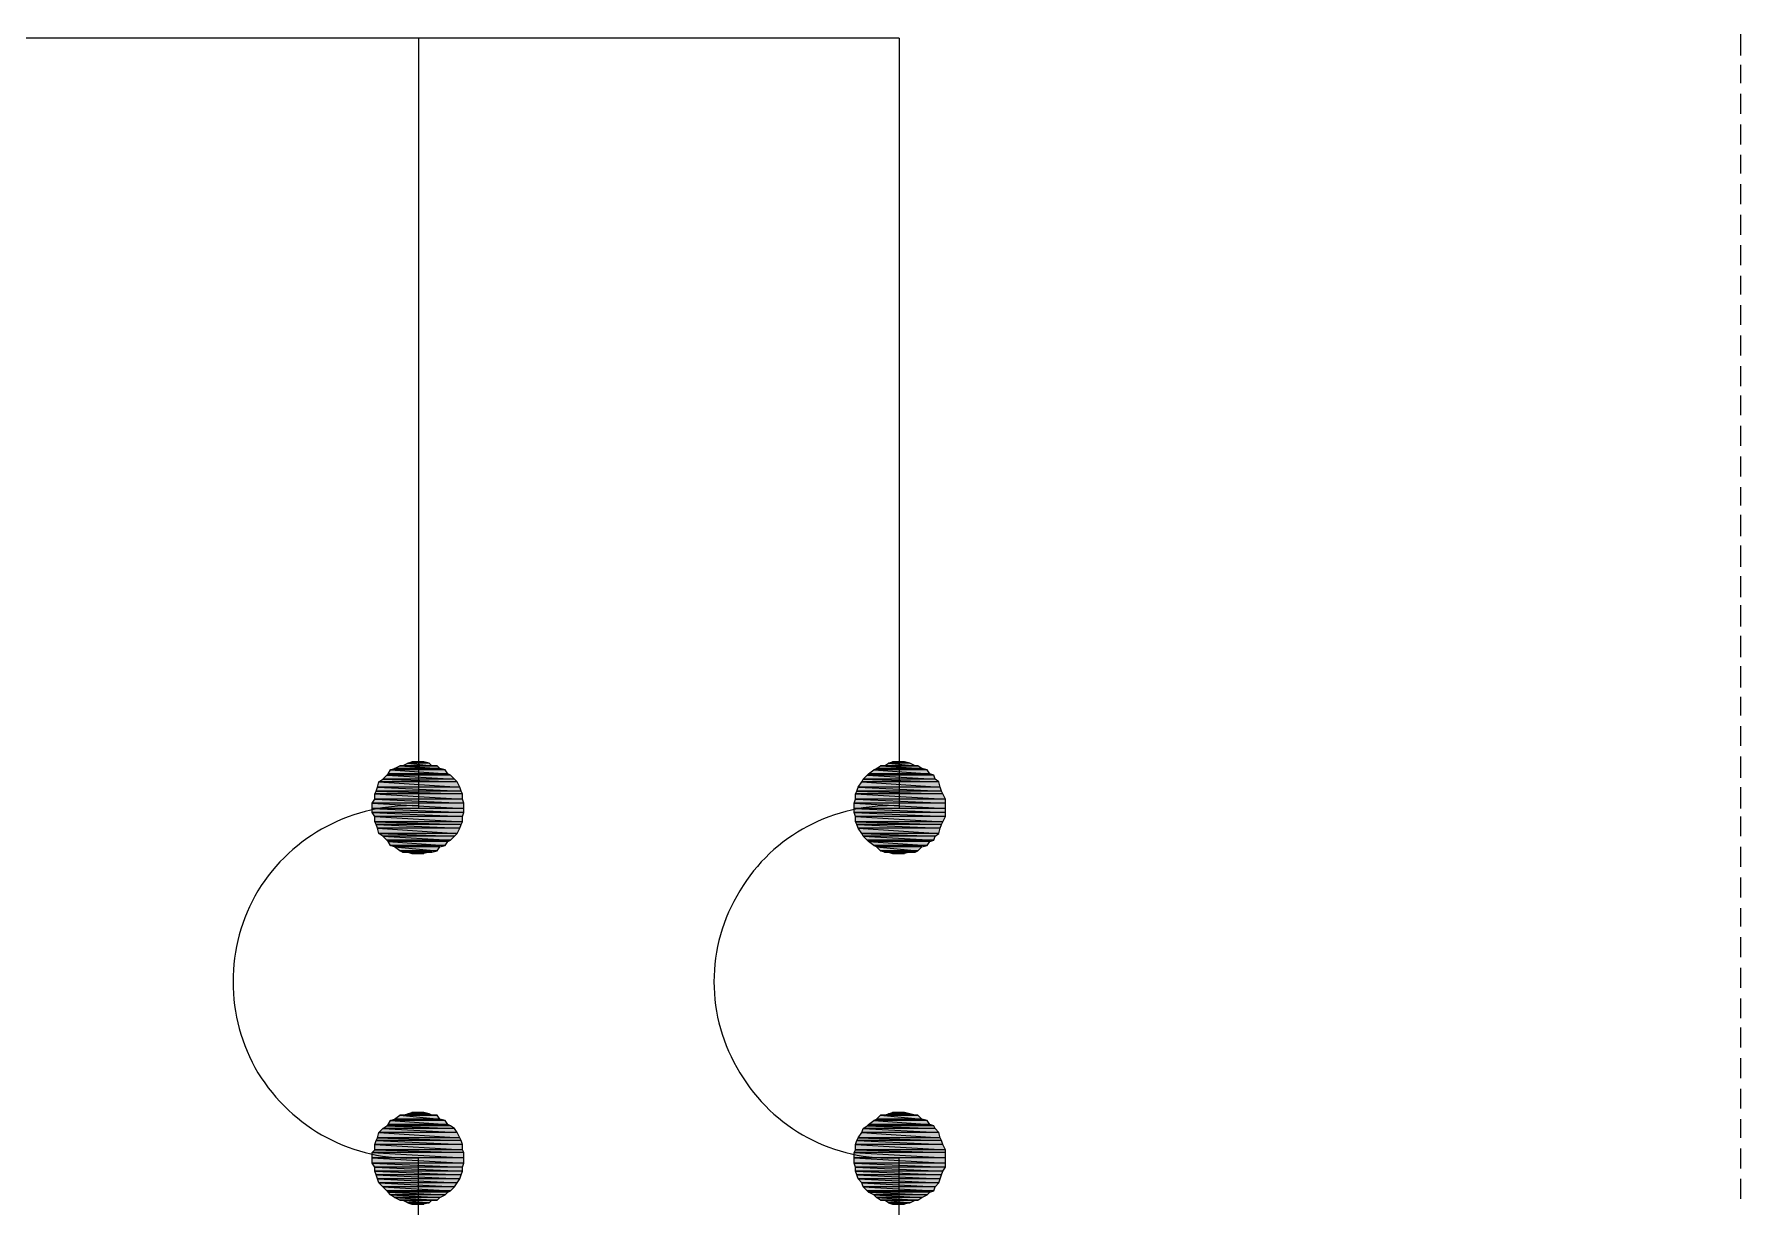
# Model space of a CAD drawing. Header units: millimetres. Extents: x 53 to 176, y -29 to 32.
# Drawn here: x 130.899 to 134.49, y 12.38 to 14.847 of the extents above; entities that cross this region are included whole.
import ezdxf

# ---------------------------------------------------------------- set-up
doc = ezdxf.new("R2010")
doc.units = ezdxf.units.MM
doc.layers.add('13 - Diagrama unifilar', color=7, linetype='Continuous', lineweight=30)

msp = doc.modelspace()

# ---------------------------------------------------------------- hatches: boundary and pattern name
at = {"layer": '13 - Diagrama unifilar', "true_color": 0x000007}
h = msp.add_hatch(color=7, dxfattribs=at)
h.paths.add_polyline_path([(131.7744, 13.2882), (131.6404, 13.2882), (131.7828, 13.2798)])
h.paths.add_polyline_path([(131.6404, 13.2882), (131.7828, 13.2798), (131.632, 13.2798)])
h = msp.add_hatch(color=7, dxfattribs=at)
h.paths.add_polyline_path([(131.7689, 13.291), (131.6432, 13.291), (131.7744, 13.2882)])
h.paths.add_polyline_path([(131.6432, 13.291), (131.7744, 13.2882), (131.6404, 13.2882)])
h = msp.add_hatch(color=7, dxfattribs=at)
h.paths.add_polyline_path([(131.7633, 13.2994), (131.6487, 13.2994), (131.7689, 13.291)])
h.paths.add_polyline_path([(131.6487, 13.2994), (131.7689, 13.291), (131.6432, 13.291)])
h = msp.add_hatch(color=7, dxfattribs=at)
h.paths.add_polyline_path([(131.7521, 13.3022), (131.6571, 13.3022), (131.7633, 13.2994)])
h.paths.add_polyline_path([(131.6571, 13.3022), (131.7633, 13.2994), (131.6487, 13.2994)])
h = msp.add_hatch(color=7, dxfattribs=at)
h.paths.add_polyline_path([(131.7465, 13.3078), (131.6683, 13.3078), (131.7521, 13.3022)])
h.paths.add_polyline_path([(131.6683, 13.3078), (131.7521, 13.3022), (131.6571, 13.3022)])
h = msp.add_hatch(color=7, dxfattribs=at)
h.paths.add_polyline_path([(131.7298, 13.3133), (131.6851, 13.3133), (131.7353, 13.3078)])
h.paths.add_polyline_path([(131.6851, 13.3133), (131.7353, 13.3078), (131.6739, 13.3078)])
h = msp.add_hatch(color=7, dxfattribs=at)
h.paths.add_polyline_path([(131.7186, 13.3161), (131.6934, 13.3161), (131.7298, 13.3133)])
h.paths.add_polyline_path([(131.6934, 13.3161), (131.7298, 13.3133), (131.6851, 13.3133)])
h = msp.add_hatch(color=7, dxfattribs=at)
h.paths.add_polyline_path([(132.7913, 13.2882), (132.6516, 13.2882), (132.7941, 13.2798)])
h.paths.add_polyline_path([(132.6516, 13.2882), (132.7941, 13.2798), (132.6432, 13.2798)])
h = msp.add_hatch(color=7, dxfattribs=at)
h.paths.add_polyline_path([(132.7829, 13.291), (132.6544, 13.291), (132.7913, 13.2882)])
h.paths.add_polyline_path([(132.6544, 13.291), (132.7913, 13.2882), (132.6516, 13.2882)])
h = msp.add_hatch(color=7, dxfattribs=at)
h.paths.add_polyline_path([(132.7773, 13.2994), (132.6656, 13.2994), (132.7829, 13.291)])
h.paths.add_polyline_path([(132.6656, 13.2994), (132.7829, 13.291), (132.6544, 13.291)])
h = msp.add_hatch(color=7, dxfattribs=at)
h.paths.add_polyline_path([(132.7661, 13.3022), (132.6712, 13.3022), (132.7773, 13.2994)])
h.paths.add_polyline_path([(132.6712, 13.3022), (132.7773, 13.2994), (132.6656, 13.2994)])
h = msp.add_hatch(color=7, dxfattribs=at)
h.paths.add_polyline_path([(132.7578, 13.3078), (132.6795, 13.3078), (132.7661, 13.3022)])
h.paths.add_polyline_path([(132.6795, 13.3078), (132.7661, 13.3022), (132.6712, 13.3022)])
h = msp.add_hatch(color=7, dxfattribs=at)
h.paths.add_polyline_path([(132.741, 13.3133), (132.6963, 13.3133), (132.7522, 13.3078)])
h.paths.add_polyline_path([(132.6963, 13.3133), (132.7522, 13.3078), (132.6879, 13.3078)])
h = msp.add_hatch(color=7, dxfattribs=at)
h.paths.add_polyline_path([(132.7298, 13.3161), (132.7047, 13.3161), (132.741, 13.3133)])
h.paths.add_polyline_path([(132.7047, 13.3161), (132.741, 13.3133), (132.6963, 13.3133)])
h = msp.add_hatch(color=7, dxfattribs=at)
h.paths.add_polyline_path([(131.7968, 13.2547), (131.618, 13.2547), (131.7996, 13.2491)])
h.paths.add_polyline_path([(131.618, 13.2547), (131.7996, 13.2491), (131.6152, 13.2491)])
h = msp.add_hatch(color=7, dxfattribs=at)
h.paths.add_polyline_path([(131.794, 13.2631), (131.6208, 13.2631), (131.7968, 13.2547)])
h.paths.add_polyline_path([(131.6208, 13.2631), (131.7968, 13.2547), (131.618, 13.2547)])
h = msp.add_hatch(color=7, dxfattribs=at)
h.paths.add_polyline_path([(131.7884, 13.2742), (131.6236, 13.2742), (131.794, 13.2631)])
h.paths.add_polyline_path([(131.6236, 13.2742), (131.794, 13.2631), (131.6208, 13.2631)])
h = msp.add_hatch(color=7, dxfattribs=at)
h.paths.add_polyline_path([(131.7828, 13.2798), (131.632, 13.2798), (131.7884, 13.2742)])
h.paths.add_polyline_path([(131.632, 13.2798), (131.7884, 13.2742), (131.6236, 13.2742)])
h = msp.add_hatch(color=7, dxfattribs=at)
h.paths.add_polyline_path([(132.8081, 13.2547), (132.6293, 13.2547), (132.8108, 13.2491)])
h.paths.add_polyline_path([(132.6293, 13.2547), (132.8108, 13.2491), (132.6265, 13.2491)])
h = msp.add_hatch(color=7, dxfattribs=at)
h.paths.add_polyline_path([(132.8053, 13.2631), (132.6321, 13.2631), (132.8081, 13.2547)])
h.paths.add_polyline_path([(132.6321, 13.2631), (132.8081, 13.2547), (132.6293, 13.2547)])
h = msp.add_hatch(color=7, dxfattribs=at)
h.paths.add_polyline_path([(132.8025, 13.2742), (132.6404, 13.2742), (132.8053, 13.2631)])
h.paths.add_polyline_path([(132.6404, 13.2742), (132.8053, 13.2631), (132.6321, 13.2631)])
h = msp.add_hatch(color=7, dxfattribs=at)
h.paths.add_polyline_path([(132.7941, 13.2798), (132.6432, 13.2798), (132.8025, 13.2742)])
h.paths.add_polyline_path([(132.6432, 13.2798), (132.8025, 13.2742), (132.6404, 13.2742)])
h = msp.add_hatch(color=7, dxfattribs=at)
h.paths.add_polyline_path([(131.7996, 13.2379), (131.6152, 13.2379), (131.8024, 13.2295)])
h.paths.add_polyline_path([(131.6152, 13.2379), (131.8024, 13.2295), (131.6096, 13.2295)])
h = msp.add_hatch(color=7, dxfattribs=at)
h.paths.add_polyline_path([(131.8024, 13.2295), (131.6096, 13.2295), (131.8024, 13.2184)])
h.paths.add_polyline_path([(131.6096, 13.2295), (131.8024, 13.2184), (131.6096, 13.2184)])
h = msp.add_hatch(color=7, dxfattribs=at)
h.paths.add_polyline_path([(131.8024, 13.2184), (131.6096, 13.2184), (131.8024, 13.21)])
h.paths.add_polyline_path([(131.6096, 13.2184), (131.8024, 13.21), (131.6096, 13.21)])
h = msp.add_hatch(color=7, dxfattribs=at)
h.paths.add_polyline_path([(131.7996, 13.2491), (131.6152, 13.2491), (131.7996, 13.2379)])
h.paths.add_polyline_path([(131.6152, 13.2491), (131.7996, 13.2379), (131.6152, 13.2379)])
h = msp.add_hatch(color=7, dxfattribs=at)
h.paths.add_polyline_path([(132.8164, 13.2379), (132.6265, 13.2379), (132.8164, 13.2295)])
h.paths.add_polyline_path([(132.6265, 13.2379), (132.8164, 13.2295), (132.6237, 13.2295)])
h = msp.add_hatch(color=7, dxfattribs=at)
h.paths.add_polyline_path([(132.8164, 13.2295), (132.6237, 13.2295), (132.8164, 13.2184)])
h.paths.add_polyline_path([(132.6237, 13.2295), (132.8164, 13.2184), (132.6237, 13.2184)])
h = msp.add_hatch(color=7, dxfattribs=at)
h.paths.add_polyline_path([(132.8164, 13.2184), (132.6237, 13.2184), (132.8164, 13.21)])
h.paths.add_polyline_path([(132.6237, 13.2184), (132.8164, 13.21), (132.6237, 13.21)])
h = msp.add_hatch(color=7, dxfattribs=at)
h.paths.add_polyline_path([(132.8108, 13.2491), (132.6265, 13.2491), (132.8164, 13.2379)])
h.paths.add_polyline_path([(132.6265, 13.2491), (132.8164, 13.2379), (132.6265, 13.2379)])
h = msp.add_hatch(color=7, dxfattribs=at)
h.paths.add_polyline_path([(131.8024, 13.21), (131.6096, 13.21), (131.7996, 13.2016)])
h.paths.add_polyline_path([(131.6096, 13.21), (131.7996, 13.2016), (131.6152, 13.2016)])
h = msp.add_hatch(color=7, dxfattribs=at)
h.paths.add_polyline_path([(131.7996, 13.2016), (131.6152, 13.2016), (131.7996, 13.1904)])
h.paths.add_polyline_path([(131.6152, 13.2016), (131.7996, 13.1904), (131.6152, 13.1904)])
h = msp.add_hatch(color=7, dxfattribs=at)
h.paths.add_polyline_path([(131.7996, 13.1904), (131.6152, 13.1904), (131.7968, 13.1848)])
h.paths.add_polyline_path([(131.6152, 13.1904), (131.7968, 13.1848), (131.618, 13.1848)])
h = msp.add_hatch(color=7, dxfattribs=at)
h.paths.add_polyline_path([(131.7968, 13.1848), (131.618, 13.1848), (131.794, 13.1765)])
h.paths.add_polyline_path([(131.618, 13.1848), (131.794, 13.1765), (131.6208, 13.1765)])
h = msp.add_hatch(color=7, dxfattribs=at)
h.paths.add_polyline_path([(132.8164, 13.21), (132.6237, 13.21), (132.8164, 13.2016)])
h.paths.add_polyline_path([(132.6237, 13.21), (132.8164, 13.2016), (132.6265, 13.2016)])
h = msp.add_hatch(color=7, dxfattribs=at)
h.paths.add_polyline_path([(132.8164, 13.2016), (132.6265, 13.2016), (132.8108, 13.1904)])
h.paths.add_polyline_path([(132.6265, 13.2016), (132.8108, 13.1904), (132.6265, 13.1904)])
h = msp.add_hatch(color=7, dxfattribs=at)
h.paths.add_polyline_path([(132.8108, 13.1904), (132.6265, 13.1904), (132.8081, 13.1848)])
h.paths.add_polyline_path([(132.6265, 13.1904), (132.8081, 13.1848), (132.6293, 13.1848)])
h = msp.add_hatch(color=7, dxfattribs=at)
h.paths.add_polyline_path([(132.8081, 13.1848), (132.6293, 13.1848), (132.8053, 13.1765)])
h.paths.add_polyline_path([(132.6293, 13.1848), (132.8053, 13.1765), (132.6321, 13.1765)])
h = msp.add_hatch(color=7, dxfattribs=at)
h.paths.add_polyline_path([(131.794, 13.1765), (131.6208, 13.1765), (131.7884, 13.1653)])
h.paths.add_polyline_path([(131.6208, 13.1765), (131.7884, 13.1653), (131.6236, 13.1653)])
h = msp.add_hatch(color=7, dxfattribs=at)
h.paths.add_polyline_path([(131.7884, 13.1653), (131.6236, 13.1653), (131.7828, 13.1597)])
h.paths.add_polyline_path([(131.6236, 13.1653), (131.7828, 13.1597), (131.632, 13.1597)])
h = msp.add_hatch(color=7, dxfattribs=at)
h.paths.add_polyline_path([(131.7828, 13.1597), (131.632, 13.1597), (131.7744, 13.1513)])
h.paths.add_polyline_path([(131.632, 13.1597), (131.7744, 13.1513), (131.6404, 13.1513)])
h = msp.add_hatch(color=7, dxfattribs=at)
h.paths.add_polyline_path([(131.7744, 13.1513), (131.6404, 13.1513), (131.7689, 13.1485)])
h.paths.add_polyline_path([(131.6404, 13.1513), (131.7689, 13.1485), (131.6432, 13.1485)])
h = msp.add_hatch(color=7, dxfattribs=at)
h.paths.add_polyline_path([(131.7689, 13.1485), (131.6432, 13.1485), (131.7633, 13.1401)])
h.paths.add_polyline_path([(131.6432, 13.1485), (131.7633, 13.1401), (131.6487, 13.1401)])
h = msp.add_hatch(color=7, dxfattribs=at)
h.paths.add_polyline_path([(132.8053, 13.1765), (132.6321, 13.1765), (132.8025, 13.1653)])
h.paths.add_polyline_path([(132.6321, 13.1765), (132.8025, 13.1653), (132.6404, 13.1653)])
h = msp.add_hatch(color=7, dxfattribs=at)
h.paths.add_polyline_path([(132.8025, 13.1653), (132.6404, 13.1653), (132.7941, 13.1597)])
h.paths.add_polyline_path([(132.6404, 13.1653), (132.7941, 13.1597), (132.6432, 13.1597)])
h = msp.add_hatch(color=7, dxfattribs=at)
h.paths.add_polyline_path([(132.7941, 13.1597), (132.6432, 13.1597), (132.7913, 13.1513)])
h.paths.add_polyline_path([(132.6432, 13.1597), (132.7913, 13.1513), (132.6516, 13.1513)])
h = msp.add_hatch(color=7, dxfattribs=at)
h.paths.add_polyline_path([(132.7913, 13.1513), (132.6516, 13.1513), (132.7829, 13.1485)])
h.paths.add_polyline_path([(132.6516, 13.1513), (132.7829, 13.1485), (132.6544, 13.1485)])
h = msp.add_hatch(color=7, dxfattribs=at)
h.paths.add_polyline_path([(132.7829, 13.1485), (132.6544, 13.1485), (132.7773, 13.1401)])
h.paths.add_polyline_path([(132.6544, 13.1485), (132.7773, 13.1401), (132.6656, 13.1401)])
h = msp.add_hatch(color=7, dxfattribs=at)
h.paths.add_polyline_path([(131.7633, 13.1401), (131.6487, 13.1401), (131.7521, 13.1373)])
h.paths.add_polyline_path([(131.6487, 13.1401), (131.7521, 13.1373), (131.6571, 13.1373)])
h = msp.add_hatch(color=7, dxfattribs=at)
h.paths.add_polyline_path([(131.7521, 13.1373), (131.6571, 13.1373), (131.7465, 13.129)])
h.paths.add_polyline_path([(131.6571, 13.1373), (131.7465, 13.129), (131.6683, 13.129)])
h = msp.add_hatch(color=7, dxfattribs=at)
h.paths.add_polyline_path([(131.7465, 13.129), (131.6683, 13.129), (131.7353, 13.1262)])
h.paths.add_polyline_path([(131.6683, 13.129), (131.7353, 13.1262), (131.6739, 13.1262)])
h = msp.add_hatch(color=7, dxfattribs=at)
h.paths.add_polyline_path([(131.6851, 13.1262), (131.6934, 13.1234), (131.7186, 13.1234)])
h.paths.add_polyline_path([(131.6934, 13.1234), (131.7186, 13.1234), (131.7102, 13.1234)])
for points in [[(131.6851, 13.1262), (131.7298, 13.1262), (131.7186, 13.1234)], [(132.6963, 13.1262), (132.741, 13.1262), (132.7298, 13.1234)], [(131.6851, 12.3887), (131.7298, 12.3887), (131.7186, 12.3859)], [(132.6963, 12.3887), (132.741, 12.3887), (132.7298, 12.3859)]]:
    msp.add_hatch(color=7, dxfattribs=at).paths.add_polyline_path(points)
h = msp.add_hatch(color=7, dxfattribs=at)
h.paths.add_polyline_path([(132.7773, 13.1401), (132.6656, 13.1401), (132.7661, 13.1373)])
h.paths.add_polyline_path([(132.6656, 13.1401), (132.7661, 13.1373), (132.6712, 13.1373)])
h = msp.add_hatch(color=7, dxfattribs=at)
h.paths.add_polyline_path([(132.7661, 13.1373), (132.6712, 13.1373), (132.7578, 13.129)])
h.paths.add_polyline_path([(132.6712, 13.1373), (132.7578, 13.129), (132.6795, 13.129)])
h = msp.add_hatch(color=7, dxfattribs=at)
h.paths.add_polyline_path([(132.7578, 13.129), (132.6795, 13.129), (132.7522, 13.1262)])
h.paths.add_polyline_path([(132.6795, 13.129), (132.7522, 13.1262), (132.6879, 13.1262)])
h = msp.add_hatch(color=7, dxfattribs=at)
h.paths.add_polyline_path([(132.6963, 13.1262), (132.7047, 13.1234), (132.7298, 13.1234)])
h.paths.add_polyline_path([(132.7047, 13.1234), (132.7298, 13.1234), (132.7215, 13.1234)])
h = msp.add_hatch(color=7, dxfattribs=at)
h.paths.add_polyline_path([(131.7465, 12.5731), (131.6683, 12.5731), (131.7521, 12.5647)])
h.paths.add_polyline_path([(131.6683, 12.5731), (131.7521, 12.5647), (131.6571, 12.5647)])
h = msp.add_hatch(color=7, dxfattribs=at)
h.paths.add_polyline_path([(131.7298, 12.5759), (131.6851, 12.5759), (131.7353, 12.5731)])
h.paths.add_polyline_path([(131.6851, 12.5759), (131.7353, 12.5731), (131.6739, 12.5731)])
h = msp.add_hatch(color=7, dxfattribs=at)
h.paths.add_polyline_path([(131.7186, 12.5786), (131.6934, 12.5786), (131.7298, 12.5759)])
h.paths.add_polyline_path([(131.6934, 12.5786), (131.7298, 12.5759), (131.6851, 12.5759)])
h = msp.add_hatch(color=7, dxfattribs=at)
h.paths.add_polyline_path([(132.7578, 12.5731), (132.6795, 12.5731), (132.7661, 12.5647)])
h.paths.add_polyline_path([(132.6795, 12.5731), (132.7661, 12.5647), (132.6712, 12.5647)])
h = msp.add_hatch(color=7, dxfattribs=at)
h.paths.add_polyline_path([(132.741, 12.5759), (132.6963, 12.5759), (132.7522, 12.5731)])
h.paths.add_polyline_path([(132.6963, 12.5759), (132.7522, 12.5731), (132.6879, 12.5731)])
h = msp.add_hatch(color=7, dxfattribs=at)
h.paths.add_polyline_path([(132.7298, 12.5786), (132.7047, 12.5786), (132.741, 12.5759)])
h.paths.add_polyline_path([(132.7047, 12.5786), (132.741, 12.5759), (132.6963, 12.5759)])
h = msp.add_hatch(color=7, dxfattribs=at)
h.paths.add_polyline_path([(131.7884, 12.5367), (131.6236, 12.5367), (131.794, 12.5256)])
h.paths.add_polyline_path([(131.6236, 12.5367), (131.794, 12.5256), (131.6208, 12.5256)])
h = msp.add_hatch(color=7, dxfattribs=at)
h.paths.add_polyline_path([(131.7828, 12.5451), (131.632, 12.5451), (131.7884, 12.5367)])
h.paths.add_polyline_path([(131.632, 12.5451), (131.7884, 12.5367), (131.6236, 12.5367)])
h = msp.add_hatch(color=7, dxfattribs=at)
h.paths.add_polyline_path([(131.7744, 12.5507), (131.6404, 12.5507), (131.7828, 12.5451)])
h.paths.add_polyline_path([(131.6404, 12.5507), (131.7828, 12.5451), (131.632, 12.5451)])
h = msp.add_hatch(color=7, dxfattribs=at)
h.paths.add_polyline_path([(131.7689, 12.5535), (131.6432, 12.5535), (131.7744, 12.5507)])
h.paths.add_polyline_path([(131.6432, 12.5535), (131.7744, 12.5507), (131.6404, 12.5507)])
h = msp.add_hatch(color=7, dxfattribs=at)
h.paths.add_polyline_path([(131.7633, 12.5619), (131.6487, 12.5619), (131.7689, 12.5535)])
h.paths.add_polyline_path([(131.6487, 12.5619), (131.7689, 12.5535), (131.6432, 12.5535)])
h = msp.add_hatch(color=7, dxfattribs=at)
h.paths.add_polyline_path([(131.7521, 12.5647), (131.6571, 12.5647), (131.7633, 12.5619)])
h.paths.add_polyline_path([(131.6571, 12.5647), (131.7633, 12.5619), (131.6487, 12.5619)])
h = msp.add_hatch(color=7, dxfattribs=at)
h.paths.add_polyline_path([(132.8025, 12.5367), (132.6404, 12.5367), (132.8053, 12.5256)])
h.paths.add_polyline_path([(132.6404, 12.5367), (132.8053, 12.5256), (132.6321, 12.5256)])
h = msp.add_hatch(color=7, dxfattribs=at)
h.paths.add_polyline_path([(132.7941, 12.5451), (132.6432, 12.5451), (132.8025, 12.5367)])
h.paths.add_polyline_path([(132.6432, 12.5451), (132.8025, 12.5367), (132.6404, 12.5367)])
h = msp.add_hatch(color=7, dxfattribs=at)
h.paths.add_polyline_path([(132.7913, 12.5507), (132.6516, 12.5507), (132.7941, 12.5451)])
h.paths.add_polyline_path([(132.6516, 12.5507), (132.7941, 12.5451), (132.6432, 12.5451)])
h = msp.add_hatch(color=7, dxfattribs=at)
h.paths.add_polyline_path([(132.7829, 12.5535), (132.6544, 12.5535), (132.7913, 12.5507)])
h.paths.add_polyline_path([(132.6544, 12.5535), (132.7913, 12.5507), (132.6516, 12.5507)])
h = msp.add_hatch(color=7, dxfattribs=at)
h.paths.add_polyline_path([(132.7773, 12.5619), (132.6656, 12.5619), (132.7829, 12.5535)])
h.paths.add_polyline_path([(132.6656, 12.5619), (132.7829, 12.5535), (132.6544, 12.5535)])
h = msp.add_hatch(color=7, dxfattribs=at)
h.paths.add_polyline_path([(132.7661, 12.5647), (132.6712, 12.5647), (132.7773, 12.5619)])
h.paths.add_polyline_path([(132.6712, 12.5647), (132.7773, 12.5619), (132.6656, 12.5619)])
h = msp.add_hatch(color=7, dxfattribs=at)
h.paths.add_polyline_path([(131.7996, 12.5004), (131.6152, 12.5004), (131.8024, 12.4948)])
h.paths.add_polyline_path([(131.6152, 12.5004), (131.8024, 12.4948), (131.6096, 12.4948)])
h = msp.add_hatch(color=7, dxfattribs=at)
h.paths.add_polyline_path([(131.7968, 12.52), (131.618, 12.52), (131.7996, 12.5116)])
h.paths.add_polyline_path([(131.618, 12.52), (131.7996, 12.5116), (131.6152, 12.5116)])
h = msp.add_hatch(color=7, dxfattribs=at)
h.paths.add_polyline_path([(131.7996, 12.5116), (131.6152, 12.5116), (131.7996, 12.5004)])
h.paths.add_polyline_path([(131.6152, 12.5116), (131.7996, 12.5004), (131.6152, 12.5004)])
h = msp.add_hatch(color=7, dxfattribs=at)
h.paths.add_polyline_path([(131.794, 12.5256), (131.6208, 12.5256), (131.7968, 12.52)])
h.paths.add_polyline_path([(131.6208, 12.5256), (131.7968, 12.52), (131.618, 12.52)])
h = msp.add_hatch(color=7, dxfattribs=at)
h.paths.add_polyline_path([(132.8164, 12.5004), (132.6265, 12.5004), (132.8164, 12.4948)])
h.paths.add_polyline_path([(132.6265, 12.5004), (132.8164, 12.4948), (132.6237, 12.4948)])
h = msp.add_hatch(color=7, dxfattribs=at)
h.paths.add_polyline_path([(132.8081, 12.52), (132.6293, 12.52), (132.8108, 12.5116)])
h.paths.add_polyline_path([(132.6293, 12.52), (132.8108, 12.5116), (132.6265, 12.5116)])
h = msp.add_hatch(color=7, dxfattribs=at)
h.paths.add_polyline_path([(132.8108, 12.5116), (132.6265, 12.5116), (132.8164, 12.5004)])
h.paths.add_polyline_path([(132.6265, 12.5116), (132.8164, 12.5004), (132.6265, 12.5004)])
h = msp.add_hatch(color=7, dxfattribs=at)
h.paths.add_polyline_path([(132.8053, 12.5256), (132.6321, 12.5256), (132.8081, 12.52)])
h.paths.add_polyline_path([(132.6321, 12.5256), (132.8081, 12.52), (132.6293, 12.52)])
h = msp.add_hatch(color=7, dxfattribs=at)
h.paths.add_polyline_path([(131.8024, 12.4948), (131.6096, 12.4948), (131.8024, 12.4837)])
h.paths.add_polyline_path([(131.6096, 12.4948), (131.8024, 12.4837), (131.6096, 12.4837)])
h = msp.add_hatch(color=7, dxfattribs=at)
h.paths.add_polyline_path([(131.8024, 12.4837), (131.6096, 12.4837), (131.8024, 12.4725)])
h.paths.add_polyline_path([(131.6096, 12.4837), (131.8024, 12.4725), (131.6096, 12.4725)])
h = msp.add_hatch(color=7, dxfattribs=at)
h.paths.add_polyline_path([(131.8024, 12.4725), (131.6096, 12.4725), (131.7996, 12.4641)])
h.paths.add_polyline_path([(131.6096, 12.4725), (131.7996, 12.4641), (131.6152, 12.4641)])
h = msp.add_hatch(color=7, dxfattribs=at)
h.paths.add_polyline_path([(131.7996, 12.4641), (131.6152, 12.4641), (131.7996, 12.4557)])
h.paths.add_polyline_path([(131.6152, 12.4641), (131.7996, 12.4557), (131.6152, 12.4557)])
h = msp.add_hatch(color=7, dxfattribs=at)
h.paths.add_polyline_path([(132.8164, 12.4948), (132.6237, 12.4948), (132.8164, 12.4837)])
h.paths.add_polyline_path([(132.6237, 12.4948), (132.8164, 12.4837), (132.6237, 12.4837)])
h = msp.add_hatch(color=7, dxfattribs=at)
h.paths.add_polyline_path([(132.8164, 12.4837), (132.6237, 12.4837), (132.8164, 12.4725)])
h.paths.add_polyline_path([(132.6237, 12.4837), (132.8164, 12.4725), (132.6237, 12.4725)])
h = msp.add_hatch(color=7, dxfattribs=at)
h.paths.add_polyline_path([(132.8164, 12.4725), (132.6237, 12.4725), (132.8164, 12.4641)])
h.paths.add_polyline_path([(132.6237, 12.4725), (132.8164, 12.4641), (132.6265, 12.4641)])
h = msp.add_hatch(color=7, dxfattribs=at)
h.paths.add_polyline_path([(132.8164, 12.4641), (132.6265, 12.4641), (132.8108, 12.4557)])
h.paths.add_polyline_path([(132.6265, 12.4641), (132.8108, 12.4557), (132.6265, 12.4557)])
h = msp.add_hatch(color=7, dxfattribs=at)
h.paths.add_polyline_path([(131.7996, 12.4557), (131.6152, 12.4557), (131.7968, 12.4474)])
h.paths.add_polyline_path([(131.6152, 12.4557), (131.7968, 12.4474), (131.618, 12.4474)])
h = msp.add_hatch(color=7, dxfattribs=at)
h.paths.add_polyline_path([(131.7968, 12.4474), (131.618, 12.4474), (131.794, 12.439)])
h.paths.add_polyline_path([(131.618, 12.4474), (131.794, 12.439), (131.6208, 12.439)])
h = msp.add_hatch(color=7, dxfattribs=at)
h.paths.add_polyline_path([(131.794, 12.439), (131.6208, 12.439), (131.7884, 12.4306)])
h.paths.add_polyline_path([(131.6208, 12.439), (131.7884, 12.4306), (131.6236, 12.4306)])
h = msp.add_hatch(color=7, dxfattribs=at)
h.paths.add_polyline_path([(131.7884, 12.4306), (131.6236, 12.4306), (131.7828, 12.4222)])
h.paths.add_polyline_path([(131.6236, 12.4306), (131.7828, 12.4222), (131.632, 12.4222)])
h = msp.add_hatch(color=7, dxfattribs=at)
h.paths.add_polyline_path([(132.8108, 12.4557), (132.6265, 12.4557), (132.8081, 12.4474)])
h.paths.add_polyline_path([(132.6265, 12.4557), (132.8081, 12.4474), (132.6293, 12.4474)])
h = msp.add_hatch(color=7, dxfattribs=at)
h.paths.add_polyline_path([(132.8081, 12.4474), (132.6293, 12.4474), (132.8053, 12.439)])
h.paths.add_polyline_path([(132.6293, 12.4474), (132.8053, 12.439), (132.6321, 12.439)])
h = msp.add_hatch(color=7, dxfattribs=at)
h.paths.add_polyline_path([(132.8053, 12.439), (132.6321, 12.439), (132.8025, 12.4306)])
h.paths.add_polyline_path([(132.6321, 12.439), (132.8025, 12.4306), (132.6404, 12.4306)])
h = msp.add_hatch(color=7, dxfattribs=at)
h.paths.add_polyline_path([(132.8025, 12.4306), (132.6404, 12.4306), (132.7941, 12.4222)])
h.paths.add_polyline_path([(132.6404, 12.4306), (132.7941, 12.4222), (132.6432, 12.4222)])
h = msp.add_hatch(color=7, dxfattribs=at)
h.paths.add_polyline_path([(131.7828, 12.4222), (131.632, 12.4222), (131.7744, 12.4138)])
h.paths.add_polyline_path([(131.632, 12.4222), (131.7744, 12.4138), (131.6404, 12.4138)])
h = msp.add_hatch(color=7, dxfattribs=at)
h.paths.add_polyline_path([(131.7744, 12.4138), (131.6404, 12.4138), (131.7689, 12.411)])
h.paths.add_polyline_path([(131.6404, 12.4138), (131.7689, 12.411), (131.6432, 12.411)])
h = msp.add_hatch(color=7, dxfattribs=at)
h.paths.add_polyline_path([(131.7689, 12.411), (131.6432, 12.411), (131.7633, 12.4054)])
h.paths.add_polyline_path([(131.6432, 12.411), (131.7633, 12.4054), (131.6487, 12.4054)])
h = msp.add_hatch(color=7, dxfattribs=at)
h.paths.add_polyline_path([(131.7633, 12.4054), (131.6487, 12.4054), (131.7521, 12.3999)])
h.paths.add_polyline_path([(131.6487, 12.4054), (131.7521, 12.3999), (131.6571, 12.3999)])
h = msp.add_hatch(color=7, dxfattribs=at)
h.paths.add_polyline_path([(131.7521, 12.3999), (131.6571, 12.3999), (131.7465, 12.3943)])
h.paths.add_polyline_path([(131.6571, 12.3999), (131.7465, 12.3943), (131.6683, 12.3943)])
h = msp.add_hatch(color=7, dxfattribs=at)
h.paths.add_polyline_path([(131.7353, 12.3943), (131.6739, 12.3943), (131.7298, 12.3887)])
h.paths.add_polyline_path([(131.6739, 12.3943), (131.7298, 12.3887), (131.6851, 12.3887)])
h = msp.add_hatch(color=7, dxfattribs=at)
h.paths.add_polyline_path([(132.7941, 12.4222), (132.6432, 12.4222), (132.7913, 12.4138)])
h.paths.add_polyline_path([(132.6432, 12.4222), (132.7913, 12.4138), (132.6516, 12.4138)])
h = msp.add_hatch(color=7, dxfattribs=at)
h.paths.add_polyline_path([(132.7913, 12.4138), (132.6516, 12.4138), (132.7829, 12.411)])
h.paths.add_polyline_path([(132.6516, 12.4138), (132.7829, 12.411), (132.6544, 12.411)])
h = msp.add_hatch(color=7, dxfattribs=at)
h.paths.add_polyline_path([(132.7829, 12.411), (132.6544, 12.411), (132.7773, 12.4054)])
h.paths.add_polyline_path([(132.6544, 12.411), (132.7773, 12.4054), (132.6656, 12.4054)])
h = msp.add_hatch(color=7, dxfattribs=at)
h.paths.add_polyline_path([(132.7773, 12.4054), (132.6656, 12.4054), (132.7661, 12.3999)])
h.paths.add_polyline_path([(132.6656, 12.4054), (132.7661, 12.3999), (132.6712, 12.3999)])
h = msp.add_hatch(color=7, dxfattribs=at)
h.paths.add_polyline_path([(132.7661, 12.3999), (132.6712, 12.3999), (132.7578, 12.3943)])
h.paths.add_polyline_path([(132.6712, 12.3999), (132.7578, 12.3943), (132.6795, 12.3943)])
h = msp.add_hatch(color=7, dxfattribs=at)
h.paths.add_polyline_path([(132.7522, 12.3943), (132.6879, 12.3943), (132.741, 12.3887)])
h.paths.add_polyline_path([(132.6879, 12.3943), (132.741, 12.3887), (132.6963, 12.3887)])
h = msp.add_hatch(color=7, dxfattribs=at)
h.paths.add_polyline_path([(131.6851, 12.3887), (131.6934, 12.3859), (131.7186, 12.3859)])
h.paths.add_polyline_path([(131.6934, 12.3859), (131.7186, 12.3859), (131.7102, 12.3859)])
h = msp.add_hatch(color=7, dxfattribs=at)
h.paths.add_polyline_path([(132.6963, 12.3887), (132.7047, 12.3859), (132.7298, 12.3859)])
h.paths.add_polyline_path([(132.7047, 12.3859), (132.7298, 12.3859), (132.7215, 12.3859)])

# ---------------------------------------------------------------- linework, layer by layer
at = {"layer": '13 - Diagrama unifilar', "color": 7, "linetype": 'Continuous', "lineweight": 9, "true_color": 0x000007}
for points in [[(132.7187, 14.8386), (123.609, 14.8386), (123.609, 13.2184)], [(131.7074, 14.8386), (131.7074, 13.2184), (131.7074, 13.2184)], [(132.7187, 14.8386), (132.7187, 13.2184), (132.7187, 13.2184)], [(131.7074, 10.1343), (131.7074, 12.4837), (131.7074, 12.4837)], [(132.7187, 10.1343), (132.7187, 12.4837), (132.7187, 12.4837)]]:
    msp.add_lwpolyline(points, dxfattribs=at)
at = {"layer": '13 - Diagrama unifilar', "color": 6, "linetype": 'Continuous', "lineweight": 9, "true_color": 0x000006}
for points in [[(134.4897, 14.8023), (134.4897, 14.847), (134.4897, 14.847)], [(134.4897, 14.7436), (134.4897, 14.7827), (134.4897, 14.7827)], [(134.4897, 14.6794), (134.4897, 14.7213), (134.4897, 14.7213)], [(134.4897, 14.6151), (134.4897, 14.657), (134.4897, 14.657)], [(134.4897, 14.5537), (134.4897, 14.5928), (134.4897, 14.5928)], [(134.4897, 14.4894), (134.4897, 14.5313), (134.4897, 14.5313)], [(134.4897, 14.4252), (134.4897, 14.4671), (134.4897, 14.4671)], [(134.4897, 14.3609), (134.4897, 14.4028), (134.4897, 14.4028)], [(134.4897, 14.2995), (134.4897, 14.3386), (134.4897, 14.3386)], [(134.4897, 14.2352), (134.4897, 14.2771), (134.4897, 14.2771)], [(134.4897, 14.171), (134.4897, 14.2129), (134.4897, 14.2129)], [(134.4897, 14.1067), (134.4897, 14.1486), (134.4897, 14.1486)], [(134.4897, 14.0452), (134.4897, 14.0871), (134.4897, 14.0871)], [(134.4897, 13.981), (134.4897, 14.0229), (134.4897, 14.0229)], [(134.4897, 13.9167), (134.4897, 13.9586), (134.4897, 13.9586)], [(134.4897, 13.8553), (134.4897, 13.8944), (134.4897, 13.8944)], [(134.4897, 13.791), (134.4897, 13.8357), (134.4897, 13.8357)], [(134.4897, 13.7268), (134.4897, 13.7715), (134.4897, 13.7715)], [(134.4897, 13.6625), (134.4897, 13.7072), (134.4897, 13.7072)], [(134.4897, 13.6011), (134.4897, 13.6458), (134.4897, 13.6458)], [(134.4897, 13.5368), (134.4897, 13.5815), (134.4897, 13.5815)], [(134.4897, 13.4726), (134.4897, 13.5173), (134.4897, 13.5173)], [(134.4897, 13.4139), (134.4897, 13.453), (134.4897, 13.453)], [(134.4897, 13.3497), (134.4897, 13.3916), (134.4897, 13.3916)], [(134.4897, 13.2826), (134.4897, 13.3273), (134.4897, 13.3273)], [(134.4897, 13.2184), (134.4897, 13.2631), (134.4897, 13.2631)], [(134.4897, 13.1597), (134.4897, 13.2016), (134.4897, 13.2016)], [(134.4897, 13.0954), (134.4897, 13.1373), (134.4897, 13.1373)], [(134.4897, 13.0312), (134.4897, 13.0731), (134.4897, 13.0731)], [(134.4897, 12.9697), (134.4897, 13.0088), (134.4897, 13.0088)], [(134.4897, 12.9055), (134.4897, 12.9474), (134.4897, 12.9474)], [(134.4897, 12.8412), (134.4897, 12.8831), (134.4897, 12.8831)], [(134.4897, 12.777), (134.4897, 12.8189), (134.4897, 12.8189)], [(134.4897, 12.7155), (134.4897, 12.7574), (134.4897, 12.7574)], [(134.4897, 12.6513), (134.4897, 12.6932), (134.4897, 12.6932)], [(134.4897, 12.587), (134.4897, 12.6289), (134.4897, 12.6289)], [(134.4897, 12.5256), (134.4897, 12.5647), (134.4897, 12.5647)], [(134.4897, 12.4613), (134.4897, 12.5032), (134.4897, 12.5032)], [(134.4897, 12.3971), (134.4897, 12.439), (134.4897, 12.439)]]:
    msp.add_lwpolyline(points, dxfattribs=at)
at = {"layer": '13 - Diagrama unifilar', "color": 7, "linetype": 'Continuous', "lineweight": -2, "true_color": 0x000007}
for points in [[(131.6404, 13.2882), (131.7828, 13.2798), (131.632, 13.2798)], [(131.6432, 13.291), (131.7744, 13.2882), (131.6404, 13.2882)], [(131.7744, 13.2882), (131.6404, 13.2882), (131.7828, 13.2798)], [(131.6487, 13.2994), (131.7689, 13.291), (131.6432, 13.291)], [(131.7689, 13.291), (131.6432, 13.291), (131.7744, 13.2882)], [(131.6571, 13.3022), (131.7633, 13.2994), (131.6487, 13.2994)], [(131.7633, 13.2994), (131.6487, 13.2994), (131.7689, 13.291)], [(131.6683, 13.3078), (131.7521, 13.3022), (131.6571, 13.3022)], [(131.7521, 13.3022), (131.6571, 13.3022), (131.7633, 13.2994)], [(131.6739, 13.3078), (131.7465, 13.3078), (131.6683, 13.3078)], [(131.7465, 13.3078), (131.6683, 13.3078), (131.7521, 13.3022)], [(131.6851, 13.3133), (131.7353, 13.3078), (131.6739, 13.3078)], [(131.7353, 13.3078), (131.6739, 13.3078), (131.7465, 13.3078)], [(131.6934, 13.3161), (131.7298, 13.3133), (131.6851, 13.3133)], [(131.7298, 13.3133), (131.6851, 13.3133), (131.7353, 13.3078)], [(131.7102, 13.3161), (131.7186, 13.3161), (131.6934, 13.3161)], [(131.7186, 13.3161), (131.6934, 13.3161), (131.7298, 13.3133)], [(132.6516, 13.2882), (132.7941, 13.2798), (132.6432, 13.2798)], [(132.6544, 13.291), (132.7913, 13.2882), (132.6516, 13.2882)], [(132.7913, 13.2882), (132.6516, 13.2882), (132.7941, 13.2798)], [(132.6656, 13.2994), (132.7829, 13.291), (132.6544, 13.291)], [(132.7829, 13.291), (132.6544, 13.291), (132.7913, 13.2882)], [(132.6712, 13.3022), (132.7773, 13.2994), (132.6656, 13.2994)], [(132.7773, 13.2994), (132.6656, 13.2994), (132.7829, 13.291)], [(132.6795, 13.3078), (132.7661, 13.3022), (132.6712, 13.3022)], [(132.7661, 13.3022), (132.6712, 13.3022), (132.7773, 13.2994)], [(132.6879, 13.3078), (132.7578, 13.3078), (132.6795, 13.3078)], [(132.7578, 13.3078), (132.6795, 13.3078), (132.7661, 13.3022)], [(132.6963, 13.3133), (132.7522, 13.3078), (132.6879, 13.3078)], [(132.7522, 13.3078), (132.6879, 13.3078), (132.7578, 13.3078)], [(132.7047, 13.3161), (132.741, 13.3133), (132.6963, 13.3133)], [(132.741, 13.3133), (132.6963, 13.3133), (132.7522, 13.3078)], [(132.7215, 13.3161), (132.7298, 13.3161), (132.7047, 13.3161)], [(132.7298, 13.3161), (132.7047, 13.3161), (132.741, 13.3133)], [(131.618, 13.2547), (131.7996, 13.2491), (131.6152, 13.2491)], [(131.6208, 13.2631), (131.7968, 13.2547), (131.618, 13.2547)], [(131.7968, 13.2547), (131.618, 13.2547), (131.7996, 13.2491)], [(131.6236, 13.2742), (131.794, 13.2631), (131.6208, 13.2631)], [(131.794, 13.2631), (131.6208, 13.2631), (131.7968, 13.2547)], [(131.632, 13.2798), (131.7884, 13.2742), (131.6236, 13.2742)], [(131.7884, 13.2742), (131.6236, 13.2742), (131.794, 13.2631)], [(131.7828, 13.2798), (131.632, 13.2798), (131.7884, 13.2742)], [(132.6293, 13.2547), (132.8108, 13.2491), (132.6265, 13.2491)], [(132.6321, 13.2631), (132.8081, 13.2547), (132.6293, 13.2547)], [(132.8081, 13.2547), (132.6293, 13.2547), (132.8108, 13.2491)], [(132.6404, 13.2742), (132.8053, 13.2631), (132.6321, 13.2631)], [(132.8053, 13.2631), (132.6321, 13.2631), (132.8081, 13.2547)], [(132.6432, 13.2798), (132.8025, 13.2742), (132.6404, 13.2742)], [(132.8025, 13.2742), (132.6404, 13.2742), (132.8053, 13.2631)], [(132.7941, 13.2798), (132.6432, 13.2798), (132.8025, 13.2742)], [(131.6152, 13.2379), (131.8024, 13.2295), (131.6096, 13.2295)], [(131.8024, 13.2295), (131.6096, 13.2295), (131.8024, 13.2184)], [(131.6096, 13.2295), (131.8024, 13.2184), (131.6096, 13.2184)], [(131.8024, 13.2184), (131.6096, 13.2184), (131.8024, 13.21)], [(131.6096, 13.2184), (131.8024, 13.21), (131.6096, 13.21)], [(131.7996, 13.2491), (131.6152, 13.2491), (131.7996, 13.2379)], [(131.6152, 13.2491), (131.7996, 13.2379), (131.6152, 13.2379)], [(131.7996, 13.2379), (131.6152, 13.2379), (131.8024, 13.2295)], [(132.6265, 13.2379), (132.8164, 13.2295), (132.6237, 13.2295)], [(132.8164, 13.2295), (132.6237, 13.2295), (132.8164, 13.2184)], [(132.6237, 13.2295), (132.8164, 13.2184), (132.6237, 13.2184)], [(132.8164, 13.2184), (132.6237, 13.2184), (132.8164, 13.21)], [(132.6237, 13.2184), (132.8164, 13.21), (132.6237, 13.21)], [(132.8108, 13.2491), (132.6265, 13.2491), (132.8164, 13.2379)], [(132.6265, 13.2491), (132.8164, 13.2379), (132.6265, 13.2379)], [(132.8164, 13.2379), (132.6265, 13.2379), (132.8164, 13.2295)], [(131.8024, 13.21), (131.6096, 13.21), (131.7996, 13.2016)], [(131.6096, 13.21), (131.7996, 13.2016), (131.6152, 13.2016)], [(131.7996, 13.2016), (131.6152, 13.2016), (131.7996, 13.1904)], [(131.6152, 13.2016), (131.7996, 13.1904), (131.6152, 13.1904)], [(131.7996, 13.1904), (131.6152, 13.1904), (131.7968, 13.1848)], [(131.6152, 13.1904), (131.7968, 13.1848), (131.618, 13.1848)], [(131.7968, 13.1848), (131.618, 13.1848), (131.794, 13.1765)], [(131.618, 13.1848), (131.794, 13.1765), (131.6208, 13.1765)], [(132.8164, 13.21), (132.6237, 13.21), (132.8164, 13.2016)], [(132.6237, 13.21), (132.8164, 13.2016), (132.6265, 13.2016)], [(132.8164, 13.2016), (132.6265, 13.2016), (132.8108, 13.1904)], [(132.6265, 13.2016), (132.8108, 13.1904), (132.6265, 13.1904)], [(132.8108, 13.1904), (132.6265, 13.1904), (132.8081, 13.1848)], [(132.6265, 13.1904), (132.8081, 13.1848), (132.6293, 13.1848)], [(132.8081, 13.1848), (132.6293, 13.1848), (132.8053, 13.1765)], [(132.6293, 13.1848), (132.8053, 13.1765), (132.6321, 13.1765)], [(131.794, 13.1765), (131.6208, 13.1765), (131.7884, 13.1653)], [(131.6208, 13.1765), (131.7884, 13.1653), (131.6236, 13.1653)], [(131.7884, 13.1653), (131.6236, 13.1653), (131.7828, 13.1597)], [(131.6236, 13.1653), (131.7828, 13.1597), (131.632, 13.1597)], [(131.7828, 13.1597), (131.632, 13.1597), (131.7744, 13.1513)], [(131.632, 13.1597), (131.7744, 13.1513), (131.6404, 13.1513)], [(131.7744, 13.1513), (131.6404, 13.1513), (131.7689, 13.1485)], [(131.6404, 13.1513), (131.7689, 13.1485), (131.6432, 13.1485)], [(131.7689, 13.1485), (131.6432, 13.1485), (131.7633, 13.1401)], [(131.6432, 13.1485), (131.7633, 13.1401), (131.6487, 13.1401)], [(132.8053, 13.1765), (132.6321, 13.1765), (132.8025, 13.1653)], [(132.6321, 13.1765), (132.8025, 13.1653), (132.6404, 13.1653)], [(132.8025, 13.1653), (132.6404, 13.1653), (132.7941, 13.1597)], [(132.6404, 13.1653), (132.7941, 13.1597), (132.6432, 13.1597)], [(132.7941, 13.1597), (132.6432, 13.1597), (132.7913, 13.1513)], [(132.6432, 13.1597), (132.7913, 13.1513), (132.6516, 13.1513)], [(132.7913, 13.1513), (132.6516, 13.1513), (132.7829, 13.1485)], [(132.6516, 13.1513), (132.7829, 13.1485), (132.6544, 13.1485)], [(132.7829, 13.1485), (132.6544, 13.1485), (132.7773, 13.1401)], [(132.6544, 13.1485), (132.7773, 13.1401), (132.6656, 13.1401)], [(131.7633, 13.1401), (131.6487, 13.1401), (131.7521, 13.1373)], [(131.6487, 13.1401), (131.7521, 13.1373), (131.6571, 13.1373)], [(131.7521, 13.1373), (131.6571, 13.1373), (131.7465, 13.129)], [(131.6571, 13.1373), (131.7465, 13.129), (131.6683, 13.129)], [(131.7465, 13.129), (131.6683, 13.129), (131.7353, 13.1262)], [(131.6683, 13.129), (131.7353, 13.1262), (131.6739, 13.1262)], [(131.7353, 13.1262), (131.6739, 13.1262), (131.7298, 13.1262)], [(131.6739, 13.1262), (131.7298, 13.1262), (131.6851, 13.1262)], [(131.6851, 13.1262), (131.6934, 13.1234), (131.7186, 13.1234)], [(131.6851, 13.1262), (131.7298, 13.1262), (131.7186, 13.1234)], [(131.6934, 13.1234), (131.7186, 13.1234), (131.7102, 13.1234)], [(132.7773, 13.1401), (132.6656, 13.1401), (132.7661, 13.1373)], [(132.6656, 13.1401), (132.7661, 13.1373), (132.6712, 13.1373)], [(132.7661, 13.1373), (132.6712, 13.1373), (132.7578, 13.129)], [(132.6712, 13.1373), (132.7578, 13.129), (132.6795, 13.129)], [(132.7578, 13.129), (132.6795, 13.129), (132.7522, 13.1262)], [(132.6795, 13.129), (132.7522, 13.1262), (132.6879, 13.1262)], [(132.7522, 13.1262), (132.6879, 13.1262), (132.741, 13.1262)], [(132.6879, 13.1262), (132.741, 13.1262), (132.6963, 13.1262)], [(132.6963, 13.1262), (132.7047, 13.1234), (132.7298, 13.1234)], [(132.6963, 13.1262), (132.741, 13.1262), (132.7298, 13.1234)], [(132.7047, 13.1234), (132.7298, 13.1234), (132.7215, 13.1234)], [(131.6683, 12.5731), (131.7521, 12.5647), (131.6571, 12.5647)], [(131.6739, 12.5731), (131.7465, 12.5731), (131.6683, 12.5731)], [(131.7465, 12.5731), (131.6683, 12.5731), (131.7521, 12.5647)], [(131.6851, 12.5759), (131.7353, 12.5731), (131.6739, 12.5731)], [(131.7353, 12.5731), (131.6739, 12.5731), (131.7465, 12.5731)], [(131.6934, 12.5786), (131.7298, 12.5759), (131.6851, 12.5759)], [(131.7298, 12.5759), (131.6851, 12.5759), (131.7353, 12.5731)], [(131.7102, 12.5786), (131.7186, 12.5786), (131.6934, 12.5786)], [(131.7186, 12.5786), (131.6934, 12.5786), (131.7298, 12.5759)], [(132.6795, 12.5731), (132.7661, 12.5647), (132.6712, 12.5647)], [(132.6879, 12.5731), (132.7578, 12.5731), (132.6795, 12.5731)], [(132.7578, 12.5731), (132.6795, 12.5731), (132.7661, 12.5647)], [(132.6963, 12.5759), (132.7522, 12.5731), (132.6879, 12.5731)], [(132.7522, 12.5731), (132.6879, 12.5731), (132.7578, 12.5731)], [(132.7047, 12.5786), (132.741, 12.5759), (132.6963, 12.5759)], [(132.741, 12.5759), (132.6963, 12.5759), (132.7522, 12.5731)], [(132.7215, 12.5786), (132.7298, 12.5786), (132.7047, 12.5786)], [(132.7298, 12.5786), (132.7047, 12.5786), (132.741, 12.5759)], [(131.6236, 12.5367), (131.794, 12.5256), (131.6208, 12.5256)], [(131.632, 12.5451), (131.7884, 12.5367), (131.6236, 12.5367)], [(131.7884, 12.5367), (131.6236, 12.5367), (131.794, 12.5256)], [(131.6404, 12.5507), (131.7828, 12.5451), (131.632, 12.5451)], [(131.7828, 12.5451), (131.632, 12.5451), (131.7884, 12.5367)], [(131.6432, 12.5535), (131.7744, 12.5507), (131.6404, 12.5507)], [(131.7744, 12.5507), (131.6404, 12.5507), (131.7828, 12.5451)], [(131.6487, 12.5619), (131.7689, 12.5535), (131.6432, 12.5535)], [(131.7689, 12.5535), (131.6432, 12.5535), (131.7744, 12.5507)], [(131.6571, 12.5647), (131.7633, 12.5619), (131.6487, 12.5619)], [(131.7633, 12.5619), (131.6487, 12.5619), (131.7689, 12.5535)], [(131.7521, 12.5647), (131.6571, 12.5647), (131.7633, 12.5619)], [(132.6404, 12.5367), (132.8053, 12.5256), (132.6321, 12.5256)], [(132.6432, 12.5451), (132.8025, 12.5367), (132.6404, 12.5367)], [(132.8025, 12.5367), (132.6404, 12.5367), (132.8053, 12.5256)], [(132.6516, 12.5507), (132.7941, 12.5451), (132.6432, 12.5451)], [(132.7941, 12.5451), (132.6432, 12.5451), (132.8025, 12.5367)], [(132.6544, 12.5535), (132.7913, 12.5507), (132.6516, 12.5507)], [(132.7913, 12.5507), (132.6516, 12.5507), (132.7941, 12.5451)], [(132.6656, 12.5619), (132.7829, 12.5535), (132.6544, 12.5535)], [(132.7829, 12.5535), (132.6544, 12.5535), (132.7913, 12.5507)], [(132.6712, 12.5647), (132.7773, 12.5619), (132.6656, 12.5619)], [(132.7773, 12.5619), (132.6656, 12.5619), (132.7829, 12.5535)], [(132.7661, 12.5647), (132.6712, 12.5647), (132.7773, 12.5619)], [(131.6152, 12.5004), (131.8024, 12.4948), (131.6096, 12.4948)], [(131.618, 12.52), (131.7996, 12.5116), (131.6152, 12.5116)], [(131.7996, 12.5116), (131.6152, 12.5116), (131.7996, 12.5004)], [(131.6152, 12.5116), (131.7996, 12.5004), (131.6152, 12.5004)], [(131.7996, 12.5004), (131.6152, 12.5004), (131.8024, 12.4948)], [(131.6208, 12.5256), (131.7968, 12.52), (131.618, 12.52)], [(131.7968, 12.52), (131.618, 12.52), (131.7996, 12.5116)], [(131.794, 12.5256), (131.6208, 12.5256), (131.7968, 12.52)], [(132.6265, 12.5004), (132.8164, 12.4948), (132.6237, 12.4948)], [(132.6293, 12.52), (132.8108, 12.5116), (132.6265, 12.5116)], [(132.8108, 12.5116), (132.6265, 12.5116), (132.8164, 12.5004)], [(132.6265, 12.5116), (132.8164, 12.5004), (132.6265, 12.5004)], [(132.8164, 12.5004), (132.6265, 12.5004), (132.8164, 12.4948)], [(132.6321, 12.5256), (132.8081, 12.52), (132.6293, 12.52)], [(132.8081, 12.52), (132.6293, 12.52), (132.8108, 12.5116)], [(132.8053, 12.5256), (132.6321, 12.5256), (132.8081, 12.52)], [(131.8024, 12.4948), (131.6096, 12.4948), (131.8024, 12.4837)], [(131.6096, 12.4948), (131.8024, 12.4837), (131.6096, 12.4837)], [(131.8024, 12.4837), (131.6096, 12.4837), (131.8024, 12.4725)], [(131.6096, 12.4837), (131.8024, 12.4725), (131.6096, 12.4725)], [(131.8024, 12.4725), (131.6096, 12.4725), (131.7996, 12.4641)], [(131.6096, 12.4725), (131.7996, 12.4641), (131.6152, 12.4641)], [(131.7996, 12.4641), (131.6152, 12.4641), (131.7996, 12.4557)], [(131.6152, 12.4641), (131.7996, 12.4557), (131.6152, 12.4557)], [(132.8164, 12.4948), (132.6237, 12.4948), (132.8164, 12.4837)], [(132.6237, 12.4948), (132.8164, 12.4837), (132.6237, 12.4837)], [(132.8164, 12.4837), (132.6237, 12.4837), (132.8164, 12.4725)], [(132.6237, 12.4837), (132.8164, 12.4725), (132.6237, 12.4725)], [(132.8164, 12.4725), (132.6237, 12.4725), (132.8164, 12.4641)], [(132.6237, 12.4725), (132.8164, 12.4641), (132.6265, 12.4641)], [(132.8164, 12.4641), (132.6265, 12.4641), (132.8108, 12.4557)], [(132.6265, 12.4641), (132.8108, 12.4557), (132.6265, 12.4557)], [(131.7996, 12.4557), (131.6152, 12.4557), (131.7968, 12.4474)], [(131.6152, 12.4557), (131.7968, 12.4474), (131.618, 12.4474)], [(131.7968, 12.4474), (131.618, 12.4474), (131.794, 12.439)], [(131.618, 12.4474), (131.794, 12.439), (131.6208, 12.439)], [(131.794, 12.439), (131.6208, 12.439), (131.7884, 12.4306)], [(131.6208, 12.439), (131.7884, 12.4306), (131.6236, 12.4306)], [(131.7884, 12.4306), (131.6236, 12.4306), (131.7828, 12.4222)], [(131.6236, 12.4306), (131.7828, 12.4222), (131.632, 12.4222)], [(132.8108, 12.4557), (132.6265, 12.4557), (132.8081, 12.4474)], [(132.6265, 12.4557), (132.8081, 12.4474), (132.6293, 12.4474)], [(132.8081, 12.4474), (132.6293, 12.4474), (132.8053, 12.439)], [(132.6293, 12.4474), (132.8053, 12.439), (132.6321, 12.439)], [(132.8053, 12.439), (132.6321, 12.439), (132.8025, 12.4306)], [(132.6321, 12.439), (132.8025, 12.4306), (132.6404, 12.4306)], [(132.8025, 12.4306), (132.6404, 12.4306), (132.7941, 12.4222)], [(132.6404, 12.4306), (132.7941, 12.4222), (132.6432, 12.4222)], [(131.7828, 12.4222), (131.632, 12.4222), (131.7744, 12.4138)], [(131.632, 12.4222), (131.7744, 12.4138), (131.6404, 12.4138)], [(131.7744, 12.4138), (131.6404, 12.4138), (131.7689, 12.411)], [(131.6404, 12.4138), (131.7689, 12.411), (131.6432, 12.411)], [(131.7689, 12.411), (131.6432, 12.411), (131.7633, 12.4054)], [(131.6432, 12.411), (131.7633, 12.4054), (131.6487, 12.4054)], [(131.7633, 12.4054), (131.6487, 12.4054), (131.7521, 12.3999)], [(131.6487, 12.4054), (131.7521, 12.3999), (131.6571, 12.3999)], [(131.7521, 12.3999), (131.6571, 12.3999), (131.7465, 12.3943)], [(131.6571, 12.3999), (131.7465, 12.3943), (131.6683, 12.3943)], [(131.7465, 12.3943), (131.6683, 12.3943), (131.7353, 12.3943)], [(131.6683, 12.3943), (131.7353, 12.3943), (131.6739, 12.3943)], [(131.7353, 12.3943), (131.6739, 12.3943), (131.7298, 12.3887)], [(131.6739, 12.3943), (131.7298, 12.3887), (131.6851, 12.3887)], [(132.7941, 12.4222), (132.6432, 12.4222), (132.7913, 12.4138)], [(132.6432, 12.4222), (132.7913, 12.4138), (132.6516, 12.4138)], [(132.7913, 12.4138), (132.6516, 12.4138), (132.7829, 12.411)], [(132.6516, 12.4138), (132.7829, 12.411), (132.6544, 12.411)], [(132.7829, 12.411), (132.6544, 12.411), (132.7773, 12.4054)], [(132.6544, 12.411), (132.7773, 12.4054), (132.6656, 12.4054)], [(132.7773, 12.4054), (132.6656, 12.4054), (132.7661, 12.3999)], [(132.6656, 12.4054), (132.7661, 12.3999), (132.6712, 12.3999)], [(132.7661, 12.3999), (132.6712, 12.3999), (132.7578, 12.3943)], [(132.6712, 12.3999), (132.7578, 12.3943), (132.6795, 12.3943)], [(132.7578, 12.3943), (132.6795, 12.3943), (132.7522, 12.3943)], [(132.6795, 12.3943), (132.7522, 12.3943), (132.6879, 12.3943)], [(132.7522, 12.3943), (132.6879, 12.3943), (132.741, 12.3887)], [(132.6879, 12.3943), (132.741, 12.3887), (132.6963, 12.3887)], [(131.6851, 12.3887), (131.6934, 12.3859), (131.7186, 12.3859)], [(131.6851, 12.3887), (131.7298, 12.3887), (131.7186, 12.3859)], [(131.6934, 12.3859), (131.7186, 12.3859), (131.7102, 12.3859)], [(132.6963, 12.3887), (132.7047, 12.3859), (132.7298, 12.3859)], [(132.6963, 12.3887), (132.741, 12.3887), (132.7298, 12.3859)], [(132.7047, 12.3859), (132.7298, 12.3859), (132.7215, 12.3859)]]:
    msp.add_lwpolyline(points, close=True, dxfattribs=at)
at = {"layer": '13 - Diagrama unifilar', "color": 7, "linetype": 'Continuous', "lineweight": 9, "true_color": 0x000007}
for points in [[(131.7074, 13.2239), (131.5705, 13.2295), (131.442, 13.1625), (131.3694, 13.0452), (131.3694, 13.0452), (131.2996, 12.9278), (131.2996, 12.7798), (131.3694, 12.6625), (131.3694, 12.6625), (131.442, 12.5451), (131.5705, 12.4753), (131.7074, 12.4837)], [(132.7187, 13.2239), (132.5818, 13.2295), (132.4533, 13.1625), (132.3834, 13.0452), (132.3834, 13.0452), (132.3108, 12.9278), (132.3108, 12.7798), (132.3834, 12.6625), (132.3834, 12.6625), (132.4533, 12.5451), (132.5818, 12.4753), (132.7187, 12.4837)]]:
    msp.add_open_spline(points, degree=3, knots=[0, 0, 0, 0, 0.083333, 0.083333, 0.083333, 0.083334, 0.166667, 0.166667, 0.166667, 0.166668, 1, 1, 1, 1], dxfattribs=at)

doc.saveas('drawing.dxf')
